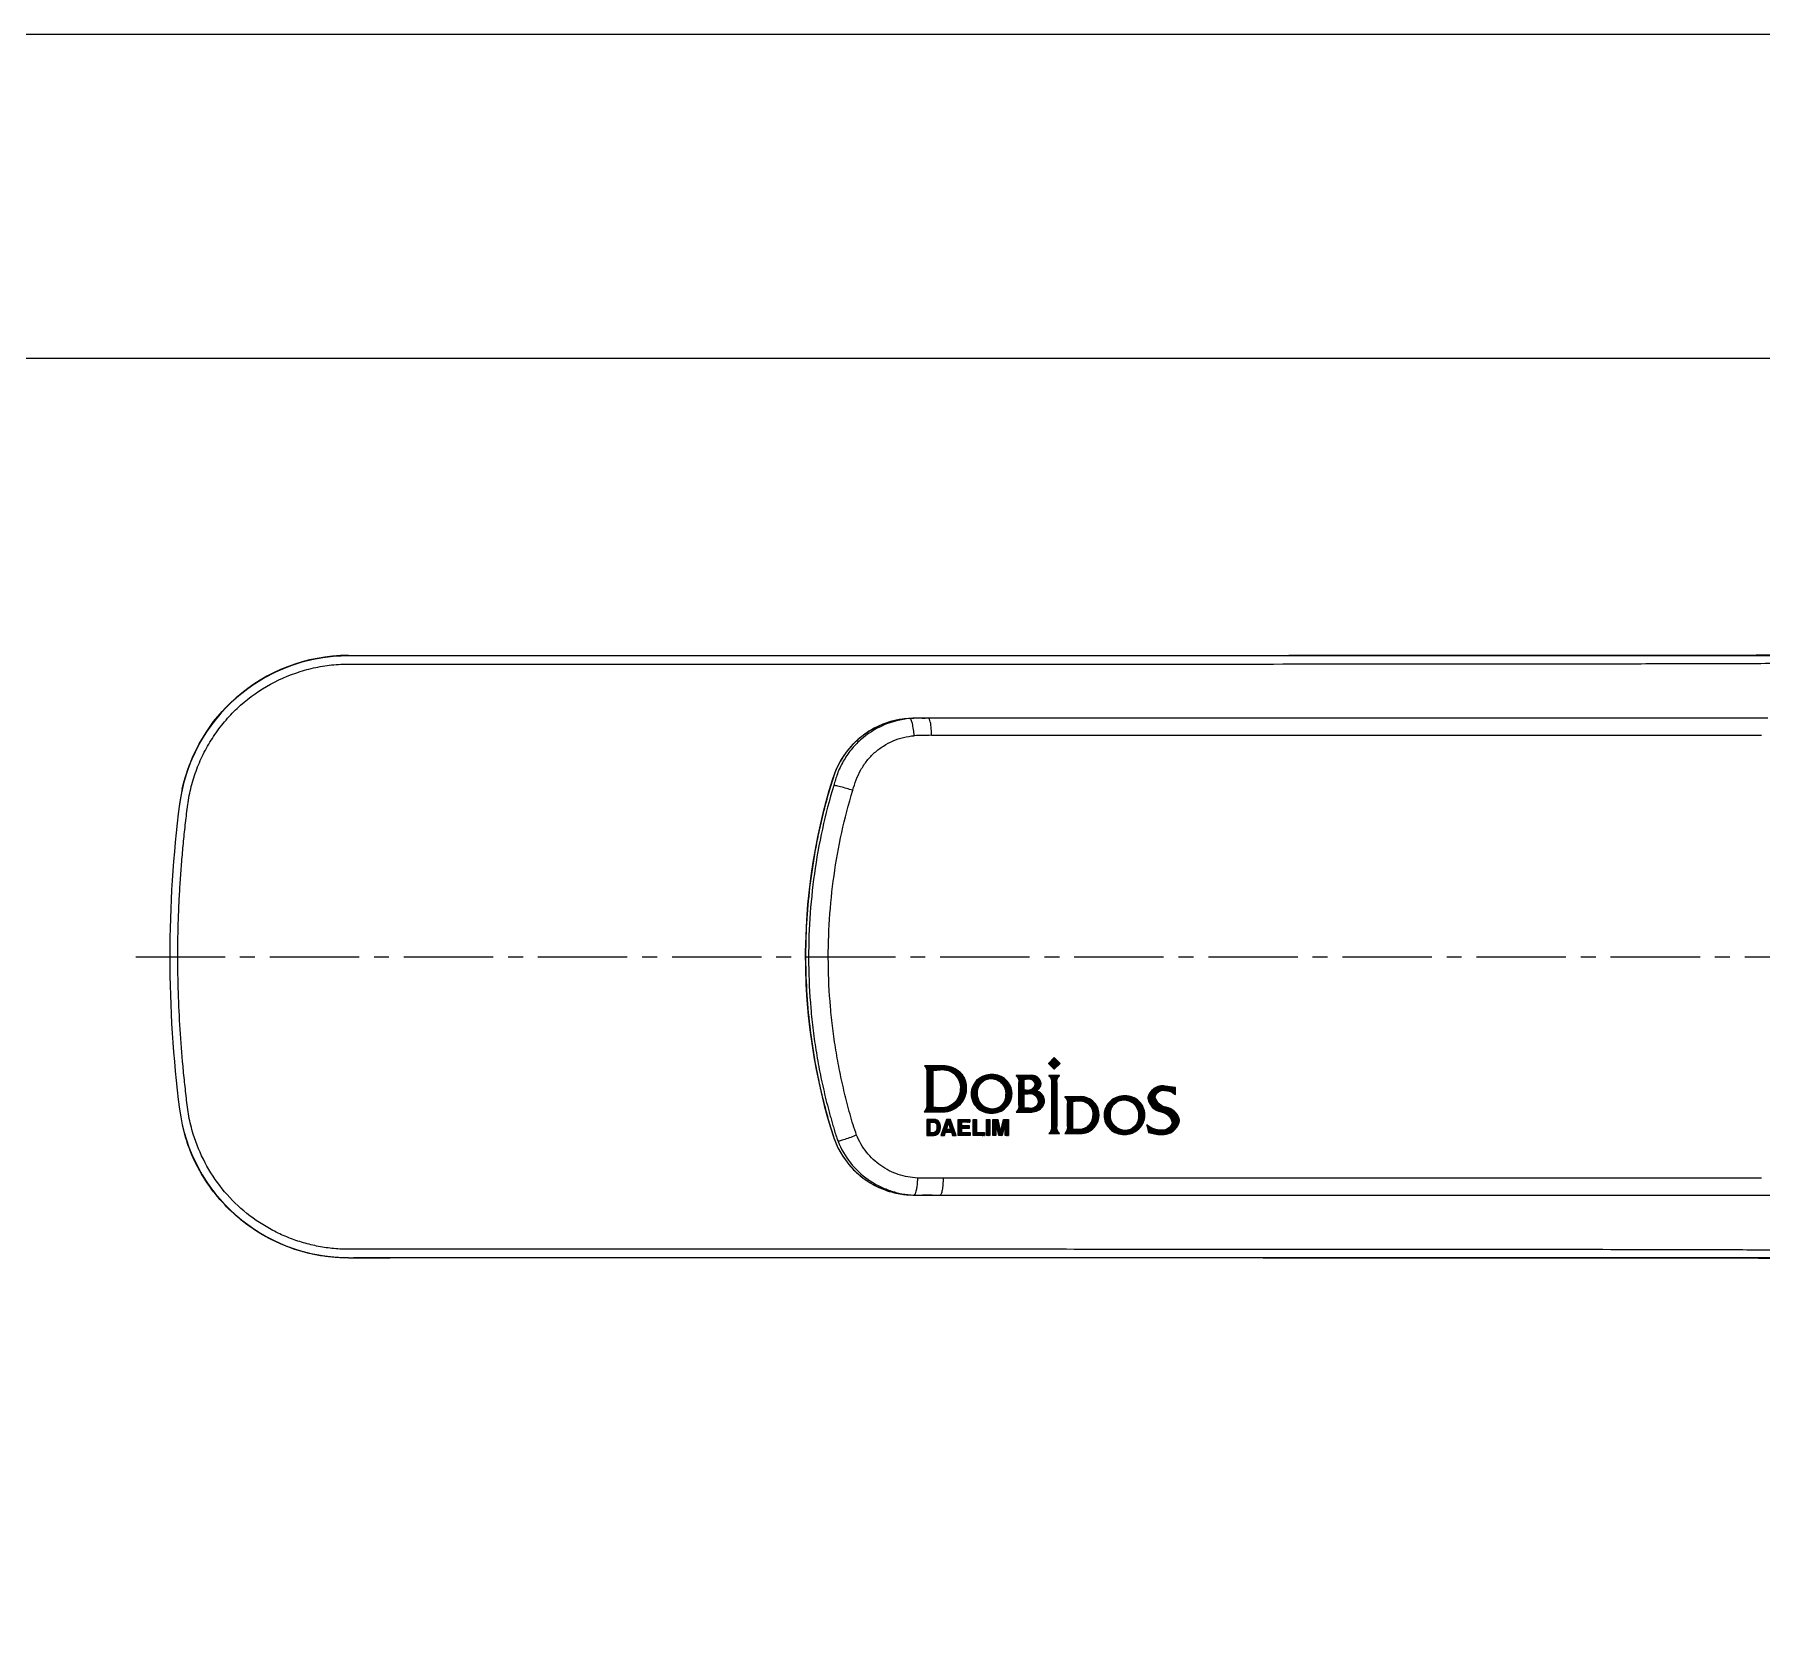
# Model space of a CAD drawing. Extents: x -13865 to -13271, y -11108 to -10688.
# Drawn here: x -13613.9 to -13512.5, y -10782.1 to -10688 of the extents above; entities that cross this region are included whole.
import ezdxf

# ---------------------------------------------------------------- set-up
doc = ezdxf.new("R2010")
doc.units = 0
doc.header["$LTSCALE"] = 7
doc.linetypes.add('CENTER2', pattern=[1.125, 0.75, -0.125, 0.125, -0.125])
doc.layers.get('0').update_dxf_attribs({"color": 2, "linetype": 'CONTINUOUS'})
for name, color, linetype in [('D', 2, 'CONTINUOUS'), ('FL0712_R4_DXF_CONTINUOUS_LINE', 7, 'CONTINUOUS'), ('LAYER_1', 160, 'CONTINUOUS'), ('PRT0014_DXF_CONTINUOUS_LINE', 7, 'CONTINUOUS'), ('TXT', 4, 'CONTINUOUS'), ('기본값', 7, 'CONTINUOUS')]:
    doc.layers.add(name, color=color, linetype=linetype)
doc.layers.add('중심선', color=1, linetype='CENTER2', lineweight=9)
pattern_1 = [(225, (-12391.251225, -9637.328162), (0.00531108553, -0.00531108553), [])]

msp = doc.modelspace()

# ---------------------------------------------------------------- hatches: boundary and pattern name
at = {"layer": 'D'}
h = msp.add_hatch(dxfattribs=at)
h.set_pattern_fill('ANSI31', color=256, scale=0.060088, angle=540, style=0)
h.set_pattern_definition(pattern_1)
h.paths.add_polyline_path([(-13560.01604, -10748.64512), (-13560.05078, -10748.63345), (-13560.08614, -10748.62244), (-13560.12209, -10748.61212), (-13560.15863, -10748.60247), (-13560.19577, -10748.59351), (-13560.23349, -10748.58524), (-13560.27179, -10748.57767), (-13560.31066, -10748.57079), (-13560.3501, -10748.56462), (-13560.39011, -10748.55916), (-13560.43067, -10748.55441), (-13560.47179, -10748.55039), (-13560.51345, -10748.54708), (-13560.55565, -10748.5445), (-13560.5984, -10748.54265), (-13560.68547, -10748.54116), (-13561.63597, -10748.54116, -0.236351066), (-13561.50165, -10748.95504), (-13561.50237, -10749.0283), (-13561.50301, -10749.0911), (-13561.50301, -10750.66747), (-13561.50252, -10750.73909), (-13561.50206, -10750.80527, -0.243655521), (-13561.65994, -10751.24658), (-13560.7064, -10751.24658, 0.43964193), (-13559.1615, -10749.86879), (-13559.16193, -10749.83063), (-13559.16321, -10749.79293), (-13559.16533, -10749.75569), (-13559.16829, -10749.71892), (-13559.17209, -10749.68263), (-13559.17671, -10749.64681), (-13559.18216, -10749.61148), (-13559.18843, -10749.57663), (-13559.19551, -10749.54227), (-13559.2034, -10749.5084), (-13559.2121, -10749.47504), (-13559.22159, -10749.44218), (-13559.23187, -10749.40983), (-13559.24295, -10749.37799), (-13559.2548, -10749.34667), (-13559.26743, -10749.31587), (-13559.28084, -10749.2856), (-13559.29501, -10749.25586), (-13559.30994, -10749.22666), (-13559.32563, -10749.198), (-13559.34207, -10749.16988), (-13559.35925, -10749.14232), (-13559.37718, -10749.1153), (-13559.39584, -10749.08885), (-13559.41523, -10749.06296), (-13559.43535, -10749.03764), (-13559.45619, -10749.01289), (-13559.47774, -10748.98872), (-13559.5, -10748.96513), (-13559.52296, -10748.94212), (-13559.54662, -10748.91971), (-13559.57098, -10748.89789), (-13559.59603, -10748.87667), (-13559.62176, -10748.85605), (-13559.64816, -10748.83605), (-13559.67524, -10748.81666), (-13559.70299, -10748.79788), (-13559.7314, -10748.77973), (-13559.76047, -10748.7622), (-13559.79019, -10748.74531), (-13559.82055, -10748.72905), (-13559.85156, -10748.71344), (-13559.8832, -10748.69847), (-13559.91548, -10748.68415), (-13559.94838, -10748.67048), (-13559.9819, -10748.65747)])
h.paths.add_polyline_path([(-13560.7169, -10748.77867, -0.483453357), (-13559.53343, -10749.91939, -0.445777574), (-13560.79125, -10751.00909), (-13561.11543, -10750.97897), (-13561.13465, -10750.97508), (-13561.13465, -10748.83021), (-13561.11603, -10748.82598)], flags=16)
h.paths.add_polyline_path([(-13557.67076, -10749.05872, 0.421392186), (-13558.89892, -10750.18544, 0.424464785), (-13557.70342, -10751.32198, 0.419676399), (-13556.498, -10750.16904, 0.420230276)])
h.paths.add_polyline_path([(-13557.69348, -10749.29449, -0.422983415), (-13556.87143, -10750.23461, -0.443437946), (-13557.68704, -10751.08617, -0.412578519), (-13558.52559, -10750.15598, -0.443880162)], flags=16)
h.paths.add_polyline_path([(-13554.79346, -10749.5893, 0.448312682), (-13555.47809, -10749.11441), (-13556.25431, -10749.11441), (-13556.25431, -10749.12419, -0.29521394), (-13556.11016, -10749.57291), (-13556.11016, -10750.8078, -0.289976597), (-13556.25431, -10751.25979), (-13556.25431, -10751.26961), (-13555.71388, -10751.26961, 0.113926813), (-13554.98017, -10751.16805, 0.285243547), (-13554.58715, -10750.59486, 0.373227885), (-13555.12099, -10750.01511, 0.323791047)])
h.paths.add_polyline_path([(-13555.77614, -10749.34041), (-13555.55662, -10749.31739, -0.453803539), (-13555.1505, -10749.64167, -0.413867547), (-13555.66795, -10749.98232), (-13555.77614, -10749.98232)], flags=16)
h.paths.add_polyline_path([(-13555.77614, -10750.19852), (-13555.54686, -10750.18544, -0.446220881), (-13554.95064, -10750.62434, -0.476995034), (-13555.49105, -10751.03371), (-13555.77614, -10751.00748)], flags=16)
h.paths.add_polyline_path([(-13553.85136, -10749.57621, -0.288199937), (-13553.70726, -10749.12419), (-13553.70726, -10749.11441), (-13554.27551, -10749.11441), (-13554.27551, -10749.17717, -0.248323585), (-13554.18546, -10749.57621), (-13554.18546, -10752.06143, -0.245344112), (-13554.27551, -10752.45684), (-13554.27551, -10752.52), (-13553.70726, -10752.52), (-13553.70726, -10752.51019, -0.290314591), (-13553.85136, -10752.06143)])
h.paths.add_polyline_path([(-13553.67377, -10748.40631), (-13554.01846, -10748.06164), (-13554.27551, -10748.31863), (-13554.27551, -10748.49377), (-13554.01846, -10748.75086)])
h.paths.add_polyline_path([(-13554.27551, -10748.31863), (-13554.36308, -10748.40619), (-13554.27551, -10748.49377)])
h.paths.add_polyline_path([(-13554.27551, -10749.11441), (-13554.32956, -10749.11441), (-13554.32956, -10749.12419, -0.043350067), (-13554.27551, -10749.17717)])
h.paths.add_polyline_path([(-13552.59889, -10750.36647), (-13553.40134, -10750.36647), (-13553.40134, -10750.37628, -0.310287091), (-13553.2573, -10750.81518), (-13553.2573, -10752.05008, -0.280542275), (-13553.40134, -10752.51188), (-13553.40134, -10752.52164), (-13552.61528, -10752.52164, 0.442759957), (-13551.38699, -10751.42441, 0.459325068)])
h.paths.add_polyline_path([(-13552.6285, -10750.60229, -0.485809689), (-13551.76043, -10751.4637, -0.453578419), (-13552.68403, -10752.28574), (-13552.92315, -10752.26295), (-13552.92315, -10750.63827)], flags=16)
h.paths.add_polyline_path([(-13549.86579, -10750.31081, 0.421405125), (-13551.09408, -10751.43755, 0.424441279), (-13549.89863, -10752.57402, 0.419715787), (-13548.69313, -10751.42115, 0.420245362)])
h.paths.add_polyline_path([(-13549.88879, -10750.54661, -0.423025914), (-13549.06657, -10751.48672, -0.443471173), (-13549.88224, -10752.33825, -0.41259122), (-13550.72065, -10751.40801, -0.443865127)], flags=16)
h.paths.add_polyline_path([(-13546.90228, -10749.82734), (-13547.49967, -10749.74128, 0.42075008), (-13548.52352, -10750.44325, 0.317457491), (-13547.73711, -10751.25557, -0.298737554), (-13547.08516, -10751.86495, -0.384409901), (-13547.70867, -10752.3255, -0.16199891), (-13548.58315, -10752.01789), (-13548.48157, -10752.45546, 0.08677806), (-13547.75467, -10752.5754, 0.406659346), (-13546.65978, -10751.73535, 0.296430894), (-13547.44476, -10750.97726, -0.278799962), (-13548.09814, -10750.39728, -0.426892729), (-13547.53323, -10749.99116, -0.173483058), (-13546.90228, -10750.2224)])
h = msp.add_hatch(dxfattribs=at)
h.set_pattern_fill('ANSI31', color=256, scale=0.060088, angle=540, style=0)
h.set_pattern_definition(pattern_1)
h.paths.add_polyline_path([(-13560.73667, -10752.36502), (-13560.71138, -10752.25867), (-13560.70289, -10752.13949), (-13560.70491, -10752.08919), (-13560.71088, -10752.03713), (-13560.72085, -10751.98337), (-13560.73629, -10751.93003), (-13560.75875, -10751.87921), (-13560.7881, -10751.83091), (-13560.83329, -10751.77896), (-13560.88681, -10751.73897), (-13560.94861, -10751.71097), (-13560.99102, -10751.7004), (-13561.03973, -10751.6936), (-13561.09495, -10751.69069), (-13561.5015, -10751.69069), (-13561.5015, -10752.63467), (-13561.09495, -10752.63467), (-13560.96475, -10752.61506), (-13560.85918, -10752.55629), (-13560.7785, -10752.45851)])
h.paths.add_polyline_path([(-13561.31047, -10751.85306), (-13561.12831, -10751.85306), (-13561.04804, -10751.86164), (-13560.98784, -10751.88741), (-13560.94776, -10751.9304), (-13560.92284, -10751.9895), (-13560.90772, -10752.06367), (-13560.90265, -10752.15269), (-13560.90597, -10752.21963), (-13560.91598, -10752.28005), (-13560.9327, -10752.33402), (-13560.979, -10752.41078), (-13561.04421, -10752.45699), (-13561.12831, -10752.47244), (-13561.31047, -10752.47244)], flags=16)
h.paths.add_polyline_path([(-13560.1167, -10751.69069), (-13560.34044, -10751.69069), (-13560.6768, -10752.63467), (-13560.47035, -10752.63467), (-13560.40608, -10752.4398), (-13560.06036, -10752.4398), (-13559.99813, -10752.63467), (-13559.78418, -10752.63467)])
h.paths.add_polyline_path([(-13560.35311, -10752.27786), (-13560.2307, -10751.90658), (-13560.11221, -10752.27786)], flags=16)
h.paths.add_polyline_path([(-13559.01887, -10752.05759), (-13559.46432, -10752.05759), (-13559.46432, -10751.85804), (-13558.97801, -10751.85804), (-13558.97801, -10751.69069), (-13559.65692, -10751.69069), (-13559.65692, -10752.63467), (-13558.95366, -10752.63467), (-13558.95366, -10752.4656), (-13559.46432, -10752.4656), (-13559.46432, -10752.21953), (-13559.01887, -10752.21953)])
h.paths.add_polyline_path([(-13558.59137, -10751.69069), (-13558.78751, -10751.69069), (-13558.78751, -10752.63467), (-13558.12193, -10752.63467), (-13558.12193, -10752.4656), (-13558.59137, -10752.4656)])
h.paths.add_polyline_path([(-13557.80789, -10751.69069), (-13558.00428, -10751.69069), (-13558.00428, -10752.63467), (-13557.80789, -10752.63467)])
h.paths.add_polyline_path([(-13557.44219, -10751.97543), (-13557.44224, -10751.94968), (-13557.44238, -10751.91912), (-13557.44296, -10751.88849), (-13557.44318, -10751.86296), (-13557.44322, -10751.84262), (-13557.26536, -10752.63467), (-13557.0739, -10752.63467), (-13556.89427, -10751.84262), (-13556.89436, -10751.86296), (-13556.8947, -10751.88849), (-13556.89535, -10751.91912), (-13556.89543, -10751.94968), (-13556.89556, -10751.97543), (-13556.89566, -10751.99639), (-13556.89566, -10752.63467), (-13556.71319, -10752.63467), (-13556.71319, -10751.69069), (-13556.99609, -10751.69069), (-13557.1671, -10752.43296), (-13557.33846, -10751.69069), (-13557.62477, -10751.69069), (-13557.62477, -10752.63467), (-13557.44219, -10752.63467)])
h = msp.add_hatch(dxfattribs=at)
h.set_pattern_fill('ANSI31', color=256, scale=0.057227, angle=540, style=0)
h.set_pattern_definition([(225, (-12506.290811, -9644.745733), (0.005058176696, -0.005058176696), [])])
h.paths.add_polyline_path([(-13554.27551, -10752.45684, -0.043413743), (-13554.32956, -10752.51019), (-13554.32956, -10752.52), (-13554.27551, -10752.52)])

# ---------------------------------------------------------------- linework, layer by layer
at = {"linetype": 'Continuous'}
msp.add_lwpolyline([(-13864.92701, -11107.98563), (-13270.92701, -11107.98563), (-13270.92701, -10687.98563), (-13864.92701, -10687.98563)], close=True, dxfattribs=at)
at = {"layer": 'FL0712_R4_DXF_CONTINUOUS_LINE', "color": 7, "linetype": 'Continuous'}
for p, q in [((-13596.3621, -10724.48443), (-13595.43556, -10724.4453)), ((-13595.47101, -10724.4488), (-13595.47341, -10724.46743)), ((-13595.4722, -10724.4464), (-13595.45169, -10724.44617)), ((-13595.43556, -10724.4453), (-13591.56963, -10724.44458)), ((-13591.56963, -10724.44458), (-13540.24893, -10724.43982)), ((-13540.24893, -10724.43982), (-13525.2087, -10724.43133)), ((-13525.2087, -10724.43133), (-13512.80101, -10724.41847)), ((-13512.80101, -10724.41847), (-13509.71931, -10724.40762)), ((-13595.47327, -10759.80742), (-13595.47114, -10759.82389)), ((-13583.61825, -10759.82967), (-13595.03799, -10759.83104)), ((-13541.73992, -10759.83438), (-13583.61825, -10759.82967)), ((-13526.74453, -10759.84221), (-13541.73992, -10759.83438)), ((-13512.64652, -10759.85646), (-13526.74453, -10759.84221)), ((-13509.65105, -10759.86714), (-13512.64652, -10759.85646))]:
    msp.add_line(p, q, dxfattribs=at)
for points in [[(-13605.23016, -10732.30464), (-13605.13764, -10731.88097), (-13604.89285, -10731.0934), (-13604.5914, -10730.34476), (-13604.23773, -10729.63504), (-13603.83506, -10728.96512), (-13603.38579, -10728.33453), (-13602.89212, -10727.74356), (-13602.35406, -10727.19171), (-13601.77106, -10726.67997), (-13601.14141, -10726.20918), (-13600.46259, -10725.78092), (-13599.7346, -10725.40014), (-13598.95493, -10725.07198), (-13598.1293, -10724.80503), (-13597.26266, -10724.60616), (-13596.3621, -10724.48443)], [(-13604.77244, -10753.502), (-13605.04214, -10752.7311), (-13605.20046, -10752.11563)], [(-13595.03799, -10759.83104), (-13595.97272, -10759.81561), (-13596.88571, -10759.72968), (-13597.76798, -10759.56211), (-13598.61211, -10759.32294), (-13599.41224, -10759.01956), (-13600.16202, -10758.66011), (-13600.86253, -10758.25059), (-13601.51254, -10757.79736), (-13602.11514, -10757.30252), (-13602.67195, -10756.76735), (-13603.18406, -10756.19297), (-13603.65212, -10755.57905), (-13604.0744, -10754.92608), (-13604.44873, -10754.23356), (-13604.77244, -10753.502)]]:
    msp.add_lwpolyline(points, dxfattribs=at)
for centre, radius, start, end in [((-13595.47237, -10734.46592), 9.99855, 90.0059337, 172.6588012), ((-13595.47, -10734.44723), 9.9985, 90.0057877, 172.640773), ((-13535.96619, -10742.13686), 70, 172.6550939, 187.3460125), ((-13595.47221, -10749.80892), 9.99856, 187.3426286, 269.9939475), ((-13595.12923, -10729.18367), 30.64662, 269.3590434, 269.9171228)]:
    msp.add_arc(centre, radius, start, end, dxfattribs=at)
for points, knots in [([(-13604.58421, -10752.55255), (-13604.6899, -10752.2088), (-13604.86197, -10751.50776), (-13604.98831, -10750.43496), (-13605.10907, -10749.36245), (-13605.24927, -10747.92981), (-13605.38292, -10746.13537), (-13605.47658, -10743.97804), (-13605.50136, -10741.81879), (-13605.46322, -10740.01966), (-13605.39861, -10738.5817), (-13605.33331, -10737.50409), (-13605.25141, -10736.42767), (-13605.16912, -10735.53185), (-13605.09551, -10734.81597), (-13605.03691, -10734.27932), (-13604.97533, -10733.74296), (-13604.91102, -10733.20701), (-13604.82711, -10732.67363), (-13604.70858, -10732.14677), (-13604.55906, -10731.62784), (-13604.32146, -10730.94837), (-13603.95402, -10730.12541), (-13603.40655, -10729.19315), (-13602.75837, -10728.32751), (-13601.76985, -10727.28044), (-13600.31812, -10726.19502), (-13598.66014, -10725.46468), (-13597.43906, -10725.15304), (-13596.72899, -10725.03382), (-13596.19208, -10724.97551), (-13595.65254, -10724.95362), (-13595.11275, -10724.95493), (-13594.57287, -10724.95726), (-13593.85311, -10724.95794), (-13592.95355, -10724.95712), (-13591.8741, -10724.95636), (-13590.79462, -10724.95604), (-13589.35522, -10724.95601), (-13587.55591, -10724.95658), (-13584.67695, -10724.95807), (-13581.07827, -10724.95928), (-13576.75993, -10724.95939), (-13572.44166, -10724.95871), (-13568.12343, -10724.95759), (-13563.80519, -10724.95645), (-13558.0475, -10724.95492), (-13550.85036, -10724.95284), (-13542.21377, -10724.94986), (-13533.57718, -10724.94516), (-13526.38002, -10724.93927), (-13520.62231, -10724.93108), (-13516.30419, -10724.92525), (-13512.70645, -10724.91197), (-13509.82992, -10724.89767), (-13507.6758, -10724.88606), (-13505.52579, -10724.87196), (-13503.3813, -10724.85248), (-13501.59827, -10724.82957), (-13500.17544, -10724.80582), (-13499.11121, -10724.78522), (-13498.04913, -10724.76903), (-13496.99133, -10724.74677), (-13495.95189, -10724.68381), (-13494.94887, -10724.65352), (-13494.14887, -10724.63865), (-13493.5472, -10724.62993), (-13493.131, -10724.62562), (-13492.74195, -10724.6237), (-13492.3825, -10724.6235), (-13492.05583, -10724.60546), (-13491.849, -10724.59681), (-13491.75134, -10724.59339)], [0, 0, 0, 0, 0.007885579, 0.015774762, 0.023666311, 0.031555825, 0.047335597, 0.063116073, 0.078896231, 0.094676453, 0.102566913, 0.110457316, 0.118347411, 0.126236911, 0.130181814, 0.134127311, 0.138073743, 0.142020051, 0.145963067, 0.149907087, 0.153852852, 0.157798006, 0.165683882, 0.173570323, 0.181456896, 0.189343378, 0.205086654, 0.220833467, 0.228722611, 0.232669082, 0.236613607, 0.240556216, 0.244502182, 0.248448907, 0.252394554, 0.26028417, 0.268173681, 0.276063628, 0.283953937, 0.299735345, 0.315517301, 0.347080873, 0.378643515, 0.410205594, 0.441767484, 0.473329505, 0.5048917, 0.568016394, 0.631141214, 0.694266115, 0.757391026, 0.788953359, 0.820515537, 0.852074508, 0.867841628, 0.883589841, 0.899308644, 0.914985865, 0.930613956, 0.938408357, 0.94618864, 0.953953257, 0.961700246, 0.969384746, 0.976783321, 0.983701707, 0.986929358, 0.989977611, 0.99282789, 0.995460772, 0.997857203, 1, 1, 1, 1]), ([(-13491.80693, -10724.54398), (-13491.85285, -10724.54421), (-13491.94599, -10724.54102), (-13492.13741, -10724.53551), (-13492.38616, -10724.5327), (-13492.69525, -10724.52787), (-13493.13333, -10724.52105), (-13493.70952, -10724.51346), (-13494.69235, -10724.50415), (-13495.98261, -10724.49635), (-13497.56856, -10724.4915), (-13499.17874, -10724.48624), (-13501.33492, -10724.48029), (-13504.03878, -10724.47408), (-13507.29133, -10724.46879), (-13511.64038, -10724.46433), (-13517.08229, -10724.46473), (-13523.61453, -10724.46452), (-13530.14703, -10724.46459), (-13536.67954, -10724.46461), (-13545.38956, -10724.46466), (-13554.09958, -10724.46454), (-13562.8096, -10724.4643), (-13569.34212, -10724.46416), (-13575.87464, -10724.46415), (-13581.3184, -10724.4644), (-13585.67342, -10724.46472), (-13588.39531, -10724.46524), (-13590.57283, -10724.46639), (-13592.20595, -10724.46624), (-13593.83907, -10724.46249), (-13594.92784, -10724.45952), (-13595.47222, -10724.4625)], [0, 0, 0, 0, 0.001328781, 0.002696098, 0.005542018, 0.008527429, 0.01164225, 0.018221022, 0.02520352, 0.040085692, 0.055560748, 0.071099681, 0.086683361, 0.117959184, 0.149347431, 0.180809636, 0.243817015, 0.306832004, 0.369847258, 0.432862443, 0.49587766, 0.621908135, 0.684923377, 0.74793863, 0.810953895, 0.873969174, 0.90547682, 0.936984569, 0.952738515, 0.968492301, 0.984245737, 1, 1, 1, 1]), ([(-13595.45169, -10724.44617), (-13595.22291, -10724.44377), (-13594.76531, -10724.44529), (-13593.85015, -10724.44743), (-13592.70619, -10724.44542), (-13591.33343, -10724.44531), (-13589.5031, -10724.44548), (-13587.21518, -10724.44595), (-13583.55451, -10724.44615), (-13578.97867, -10724.44587), (-13573.48767, -10724.44587), (-13567.99666, -10724.44595), (-13560.67532, -10724.44602), (-13551.52365, -10724.44604), (-13540.54164, -10724.44591), (-13529.55975, -10724.44641), (-13518.59924, -10724.44489), (-13511.29934, -10724.44834), (-13507.66008, -10724.43167)], [0, 0, 0, 0, 0.00781834, 0.01563644, 0.031273, 0.046909522, 0.062545982, 0.093818887, 0.125091817, 0.187637719, 0.25018361, 0.312729486, 0.375275358, 0.500367103, 0.625458865, 0.75055063, 0.875638257, 1, 1, 1, 1]), ([(-13491.9422, -10759.67487), (-13491.98532, -10759.67283), (-13492.07342, -10759.6677), (-13492.25697, -10759.64872), (-13492.50228, -10759.65488), (-13492.81265, -10759.65198), (-13493.14425, -10759.65046), (-13493.49527, -10759.6473), (-13493.99782, -10759.64156), (-13494.66274, -10759.63103), (-13495.34915, -10759.6132), (-13495.92023, -10759.58873), (-13496.36035, -10759.56528), (-13496.80473, -10759.53811), (-13497.25197, -10759.52493), (-13497.70004, -10759.51582), (-13498.29838, -10759.50307), (-13499.04731, -10759.48846), (-13500.24804, -10759.46683), (-13501.75246, -10759.44345), (-13503.56169, -10759.42086), (-13505.98279, -10759.39805), (-13509.01706, -10759.38109), (-13512.05524, -10759.36838), (-13514.48889, -10759.35565), (-13516.92373, -10759.34791), (-13521.18485, -10759.34153), (-13527.27217, -10759.33367), (-13534.57698, -10759.32903), (-13541.88179, -10759.32531), (-13549.18659, -10759.3226), (-13556.49139, -10759.32035), (-13563.79615, -10759.31844), (-13569.88344, -10759.3169), (-13574.75326, -10759.31603), (-13578.40567, -10759.31585), (-13581.44938, -10759.31625), (-13583.8844, -10759.317), (-13585.71069, -10759.31784), (-13587.53696, -10759.31875), (-13589.36319, -10759.31934), (-13591.18931, -10759.31939), (-13592.71101, -10759.31845), (-13593.92841, -10759.3175), (-13594.6894, -10759.31781), (-13595.29822, -10759.32099), (-13595.75476, -10759.31762), (-13596.21084, -10759.29508), (-13596.8163, -10759.2307), (-13597.56615, -10759.09435), (-13598.44659, -10758.84793), (-13599.3001, -10758.52036), (-13600.39105, -10757.97988), (-13601.65078, -10757.11179), (-13602.93131, -10755.79799), (-13603.93713, -10754.26446), (-13604.40559, -10753.13354), (-13604.58421, -10752.55255)], [0, 0, 0, 0, 0.001119661, 0.002288473, 0.004781908, 0.00747095, 0.010341628, 0.013380922, 0.016575375, 0.023375877, 0.03062765, 0.034382443, 0.038200087, 0.042058244, 0.045928178, 0.049802824, 0.053681643, 0.061449507, 0.069229853, 0.084827469, 0.100471099, 0.116155654, 0.147621169, 0.179165593, 0.194951217, 0.210738555, 0.242313187, 0.305462864, 0.368612738, 0.431762558, 0.49491233, 0.558062079, 0.621211602, 0.684360624, 0.715935143, 0.747510003, 0.779085474, 0.794873523, 0.810661804, 0.826450056, 0.84223785, 0.858024752, 0.873810335, 0.881703049, 0.889597854, 0.89354647, 0.897493078, 0.901437272, 0.905383432, 0.913277538, 0.921170932, 0.92906232, 0.936950958, 0.952708702, 0.968471914, 0.98423599, 1, 1, 1, 1]), ([(-13595.4709, -10759.8284), (-13595.72998, -10759.8254), (-13596.24835, -10759.8098), (-13597.0213, -10759.71904), (-13597.78457, -10759.56789), (-13598.78325, -10759.28894), (-13599.98663, -10758.79602), (-13601.32069, -10757.98843), (-13602.51417, -10756.9843), (-13603.53706, -10755.80682), (-13604.36605, -10754.48591), (-13604.77585, -10753.52941), (-13604.94281, -10753.03916)], [0, 0, 0, 0, 0.062533136, 0.12505716, 0.18760069, 0.250142677, 0.3751121, 0.500085933, 0.625050383, 0.750028576, 0.875003286, 1, 1, 1, 1]), ([(-13595.47208, -10759.81242), (-13594.92772, -10759.81551), (-13593.83901, -10759.81236), (-13592.20596, -10759.80922), (-13590.57291, -10759.80914), (-13588.3955, -10759.80972), (-13585.67373, -10759.81012), (-13581.31891, -10759.81043), (-13575.87539, -10759.81064), (-13569.34316, -10759.81062), (-13562.81093, -10759.81049), (-13554.10128, -10759.81026), (-13543.21421, -10759.81013), (-13532.32714, -10759.81016), (-13523.61749, -10759.81023), (-13517.0855, -10759.81003), (-13511.6438, -10759.81044), (-13507.29494, -10759.80599), (-13504.04255, -10759.80069), (-13501.33884, -10759.79446), (-13499.18274, -10759.7885), (-13497.57246, -10759.78323), (-13495.98628, -10759.77842), (-13494.69578, -10759.77068), (-13493.71284, -10759.76141), (-13493.13666, -10759.75383), (-13492.69861, -10759.74698), (-13492.38951, -10759.74213), (-13492.14073, -10759.73937), (-13491.94927, -10759.73389), (-13491.85611, -10759.73051), (-13491.81018, -10759.73061)], [0, 0, 0, 0, 0.015753998, 0.031507285, 0.047260883, 0.063014578, 0.094521875, 0.126029116, 0.18904362, 0.252058156, 0.315072722, 0.378087317, 0.504116581, 0.630145904, 0.693160668, 0.756175202, 0.81918231, 0.850644404, 0.882031899, 0.913306925, 0.928890434, 0.944429974, 0.959908793, 0.974794972, 0.981777773, 0.988356337, 0.991471084, 0.994456601, 0.997302979, 0.998670772, 1, 1, 1, 1]), ([(-13507.6508, -10759.84296), (-13511.2788, -10759.82675), (-13518.55624, -10759.82975), (-13529.48309, -10759.82841), (-13540.43142, -10759.82885), (-13551.37985, -10759.82875), (-13562.32828, -10759.82875), (-13571.45198, -10759.82889), (-13578.75093, -10759.82893), (-13584.22515, -10759.82851), (-13588.3308, -10759.82906), (-13591.06791, -10759.82951), (-13592.43647, -10759.82937), (-13593.57693, -10759.82809), (-13594.4893, -10759.82808), (-13594.94547, -10759.83069), (-13595.17356, -10759.83025)], [0, 0, 0, 0, 0.124357455, 0.249445737, 0.374538212, 0.499630647, 0.624723046, 0.749815412, 0.812361595, 0.874907782, 0.937453901, 0.953090426, 0.968726995, 0.984363627, 0.992181847, 1, 1, 1, 1])]:
    msp.add_open_spline(points, degree=3, knots=knots, dxfattribs=at)
at = {"layer": 'LAYER_1', "color": 0, "linetype": 'Continuous'}
for points in [[(-13561.09495, -10751.69069), (-13561.5015, -10751.69069), (-13561.5015, -10752.63467), (-13561.09495, -10752.63467), (-13560.96475, -10752.61506), (-13560.85918, -10752.55629), (-13560.7785, -10752.45851), (-13560.73667, -10752.36502), (-13560.71138, -10752.25867), (-13560.70289, -10752.13949), (-13560.70491, -10752.08919), (-13560.71088, -10752.03713), (-13560.72085, -10751.98337), (-13560.73629, -10751.93003), (-13560.75875, -10751.87921), (-13560.7881, -10751.83091), (-13560.83329, -10751.77896), (-13560.88681, -10751.73897), (-13560.94861, -10751.71097), (-13560.99102, -10751.7004), (-13561.03973, -10751.6936), (-13561.09495, -10751.69069)], [(-13561.12831, -10751.85306), (-13561.04804, -10751.86164), (-13560.98784, -10751.88741), (-13560.94776, -10751.9304), (-13560.92284, -10751.9895), (-13560.90772, -10752.06367), (-13560.90265, -10752.15269), (-13560.90597, -10752.21963), (-13560.91598, -10752.28005), (-13560.9327, -10752.33402), (-13560.979, -10752.41078), (-13561.04421, -10752.45699), (-13561.12831, -10752.47244), (-13561.31047, -10752.47244), (-13561.31047, -10751.85306), (-13561.12831, -10751.85306)], [(-13560.6768, -10752.63467), (-13560.47035, -10752.63467), (-13560.40608, -10752.4398), (-13560.06036, -10752.4398), (-13559.99813, -10752.63467), (-13559.78418, -10752.63467), (-13560.1167, -10751.69069), (-13560.34044, -10751.69069), (-13560.6768, -10752.63467)], [(-13560.2307, -10751.90658), (-13560.11221, -10752.27786), (-13560.35311, -10752.27786), (-13560.2307, -10751.90658)], [(-13558.97801, -10751.85804), (-13559.46432, -10751.85804), (-13559.46432, -10752.05759), (-13559.01887, -10752.05759), (-13559.01887, -10752.21953), (-13559.46432, -10752.21953), (-13559.46432, -10752.4656), (-13558.95366, -10752.4656), (-13558.95366, -10752.63467), (-13559.65692, -10752.63467), (-13559.65692, -10751.69069), (-13558.97801, -10751.69069), (-13558.97801, -10751.85804)], [(-13558.78751, -10751.69069), (-13558.59137, -10751.69069), (-13558.59137, -10752.4656), (-13558.12193, -10752.4656), (-13558.12193, -10752.63467), (-13558.78751, -10752.63467), (-13558.78751, -10751.69069)], [(-13557.80789, -10752.63467), (-13558.00428, -10752.63467), (-13558.00428, -10751.69069), (-13557.80789, -10751.69069), (-13557.80789, -10752.63467)], [(-13556.99609, -10751.69069), (-13556.71319, -10751.69069), (-13556.71319, -10752.63467), (-13556.89566, -10752.63467), (-13556.89566, -10751.99639), (-13556.89556, -10751.97543), (-13556.89543, -10751.94968), (-13556.89535, -10751.91912), (-13556.8947, -10751.88849), (-13556.89436, -10751.86296), (-13556.89427, -10751.84262), (-13557.0739, -10752.63467), (-13557.26536, -10752.63467), (-13557.44322, -10751.84262), (-13557.44318, -10751.86296), (-13557.44296, -10751.88849), (-13557.44238, -10751.91912), (-13557.44224, -10751.94968), (-13557.44219, -10751.97543), (-13557.44219, -10752.63467), (-13557.62477, -10752.63467), (-13557.62477, -10751.69069), (-13557.33846, -10751.69069), (-13557.1671, -10752.43296), (-13556.99609, -10751.69069)]]:
    msp.add_lwpolyline(points, dxfattribs=at)
at = {"layer": 'PRT0014_DXF_CONTINUOUS_LINE', "color": 7, "linetype": 'Continuous'}
for p, q in [((-13562.31637, -10728.14383), (-13562.50061, -10728.15601)), ((-13512.11163, -10728.1368), (-13562.16875, -10728.1365)), ((-13562.01138, -10728.13623), (-13562.064, -10728.1375)), ((-13561.22705, -10729.13626), (-13512.48175, -10729.13681)), ((-13512.48175, -10755.1369), (-13560.54629, -10755.13723)), ((-13562.16712, -10756.13719), (-13562.15692, -10756.13717)), ((-13562.16708, -10756.13592), (-13562.15692, -10756.13617)), ((-13562.16707, -10756.13585), (-13562.15692, -10756.13617)), ((-13562.15692, -10756.13617), (-13561.98905, -10756.13831)), ((-13561.98905, -10756.13831), (-13561.75345, -10756.13691)), ((-13561.78251, -10756.13714), (-13561.75345, -10756.13731)), ((-13561.75345, -10756.13731), (-13560.74185, -10756.13718)), ((-13561.19182, -10756.13734), (-13561.09265, -10756.13732)), ((-13560.72031, -10756.13702), (-13510.76897, -10756.13682))]:
    msp.add_line(p, q, dxfattribs=at)
msp.add_lwpolyline([(-13562.31638, -10728.14358), (-13562.5778, -10728.14988), (-13563.11761, -10728.21429), (-13563.63305, -10728.33531), (-13564.12182, -10728.50476), (-13564.58798, -10728.72163), (-13565.03337, -10728.98796), (-13565.4577, -10729.3071), (-13565.86125, -10729.68513), (-13566.23382, -10730.1217), (-13566.56641, -10730.61875), (-13566.8446, -10731.17122), (-13567.06047, -10731.77055), (-13567.24751, -10732.39823), (-13567.42921, -10733.04234), (-13567.6025, -10733.70691), (-13567.76621, -10734.39311), (-13567.9195, -10735.10232), (-13568.06147, -10735.83479), (-13568.19196, -10736.59493), (-13568.3098, -10737.38588), (-13568.41351, -10738.21182), (-13568.50142, -10739.08106), (-13568.56982, -10739.98399), (-13568.61625, -10740.91858), (-13568.6384, -10741.86873), (-13568.63161, -10742.82287), (-13568.59873, -10743.76872), (-13568.54224, -10744.6914), (-13568.4645, -10745.58392), (-13568.36941, -10746.43205), (-13568.25894, -10747.24383), (-13568.1352, -10748.02115), (-13567.99944, -10748.76878), (-13567.85207, -10749.49192), (-13567.6939, -10750.19106), (-13567.52552, -10750.86831), (-13567.34792, -10751.52437), (-13567.1632, -10752.16167), (-13566.96977, -10752.77885), (-13566.72639, -10753.35957), (-13566.4212, -10753.88849), (-13566.06815, -10754.35858), (-13565.67876, -10754.76938), (-13565.26565, -10755.11917), (-13564.83041, -10755.41445), (-13564.37512, -10755.65813), (-13563.89827, -10755.85357), (-13563.39695, -10756.00131), (-13562.87093, -10756.09701), (-13562.31685, -10756.13419), (-13562.15692, -10756.13508)], dxfattribs=at)
for centre, radius, start, end in [((-13562.06853, -10739.3258), 11.18919, 90.5131867, 91.2697253), ((-13561.98558, -10748.37196), 20.23573, 90.139896, 90.5186497), ((-13561.63987, -10650.9622), 77.17486, 269.9004291, 270.0327488), ((-13560.17137, -10795.02072), 65.89292, 90.9179831, 91.8003372), ((-13562.07147, -10744.60175), 11.53507, 268.8668931, 269.5249632), ((-13561.99231, -10749.26258), 6.87556, 267.774106, 268.5435173), ((-13562.01338, -10738.03133), 18.10574, 269.5457792, 269.757949), ((-13561.39316, -10800.97601), 44.84054, 89.7427245, 90.4603706), ((-13560.49725, -10590.27527), 165.86211, 269.7600679, 269.9229483)]:
    msp.add_arc(centre, radius, start, end, dxfattribs=at)
for points, knots in [([(-13562.57281, -10728.14961), (-13563.25911, -10728.19114), (-13564.2923, -10728.48698), (-13565.44827, -10729.25652), (-13566.06177, -10729.88324), (-13566.46695, -10730.45232), (-13566.72549, -10730.90989), (-13566.93225, -10731.39374), (-13567.08904, -10731.89586), (-13567.23774, -10732.40047), (-13567.43048, -10733.07517), (-13567.64955, -10733.92468), (-13567.88067, -10734.952), (-13568.08025, -10735.9862), (-13568.24919, -10737.02603), (-13568.43309, -10738.41856), (-13568.58502, -10740.16866), (-13568.6407, -10742.2758), (-13568.56815, -10744.38243), (-13568.40242, -10746.13127), (-13568.20756, -10747.5223), (-13568.03052, -10748.56075), (-13567.82271, -10749.59327), (-13567.62313, -10750.44781), (-13567.44721, -10751.12713), (-13567.3071, -10751.63434), (-13567.15852, -10752.13919), (-13567.01009, -10752.64373), (-13566.83094, -10753.13851), (-13566.59533, -10753.6087), (-13566.31213, -10754.05104), (-13565.87609, -10754.59624), (-13565.23045, -10755.1874), (-13564.47691, -10755.63034), (-13563.83146, -10755.88497), (-13563.33061, -10756.02544), (-13562.81816, -10756.11357), (-13562.47229, -10756.13107), (-13562.29958, -10756.13456)], [0, 0, 0, 0, 0.061453924, 0.092443574, 0.123553367, 0.139170791, 0.154799347, 0.170432516, 0.186101037, 0.201784182, 0.21745865, 0.248814261, 0.280182834, 0.311560652, 0.342942691, 0.374326917, 0.43709053, 0.499853055, 0.562615725, 0.62537921, 0.656763104, 0.688144589, 0.719520832, 0.750886381, 0.766564535, 0.78223916, 0.797916435, 0.813600812, 0.829245909, 0.844876795, 0.860501566, 0.876106362, 0.90717953, 0.938145388, 0.95362877, 0.96910402, 0.984559894, 1, 1, 1, 1]), ([(-13562.5006, -10728.15601), (-13563.02986, -10728.20245), (-13564.08343, -10728.46806), (-13565.22652, -10729.20124), (-13565.9696, -10729.98074), (-13566.35305, -10730.5417), (-13566.60316, -10731.02506), (-13566.79621, -10731.49553), (-13566.90154, -10731.85159), (-13566.96868, -10732.07639)], [0, 0, 0, 0, 0.251527928, 0.504319131, 0.631526724, 0.75956748, 0.82442619, 0.888927541, 1, 1, 1, 1]), ([(-13562.24148, -10729.16033), (-13562.2518, -10729.0371), (-13562.27922, -10728.79873), (-13562.33805, -10728.48638), (-13562.40113, -10728.27587), (-13562.45689, -10728.1779), (-13562.48817, -10728.15601), (-13562.5006, -10728.15601)], [0, 0, 0, 0, 0.350443893, 0.67856165, 0.902993396, 0.964757276, 1, 1, 1, 1]), ([(-13561.99392, -10728.13681), (-13562.01943, -10728.13688), (-13562.12694, -10728.13746), (-13562.23446, -10728.13999), (-13562.31637, -10728.14383)], [0, 0, 0, 0, 0.237289122, 1, 1, 1, 1]), ([(-13561.77399, -10728.13695), (-13561.79165, -10728.13692), (-13561.86496, -10728.13681), (-13561.93827, -10728.13665), (-13561.99392, -10728.13681)], [0, 0, 0, 0, 0.240902774, 1, 1, 1, 1]), ([(-13561.37291, -10728.15038), (-13561.37518, -10728.14822), (-13561.38322, -10728.14134), (-13561.39384, -10728.13684), (-13561.40134, -10728.13684)], [0, 0, 0, 0, 0.294484111, 1, 1, 1, 1]), ([(-13561.34555, -10728.18974), (-13561.34771, -10728.18554), (-13561.3554, -10728.17152), (-13561.36474, -10728.15817), (-13561.37291, -10728.15038)], [0, 0, 0, 0, 0.295071959, 1, 1, 1, 1]), ([(-13561.22705, -10729.13626), (-13561.22713, -10729.04056), (-13561.23194, -10728.85073), (-13561.25313, -10728.58307), (-13561.28797, -10728.36241), (-13561.32204, -10728.23556), (-13561.34555, -10728.18974)], [0, 0, 0, 0, 0.299498143, 0.594185043, 0.838834619, 1, 1, 1, 1]), ([(-13565.85413, -10732.36624), (-13565.7325, -10731.95127), (-13565.54396, -10731.43696), (-13565.20336, -10730.88429), (-13564.95054, -10730.53423), (-13564.57882, -10730.14076), (-13564.06085, -10729.75282), (-13563.4918, -10729.44707), (-13562.87903, -10729.24455), (-13562.45448, -10729.1789), (-13562.24151, -10729.16033)], [0, 0, 0, 0, 0.251285491, 0.31411635, 0.376866426, 0.50200482, 0.626862256, 0.751439699, 0.87577411, 1, 1, 1, 1]), ([(-13566.96868, -10732.07639), (-13567.2219, -10732.9242), (-13567.66914, -10734.6399), (-13568.1368, -10737.25542), (-13568.40619, -10739.89353), (-13568.47694, -10742.53492), (-13568.36939, -10744.72974), (-13568.18429, -10746.47532), (-13567.9961, -10747.78088), (-13567.75865, -10749.08126), (-13567.5191, -10750.15844), (-13567.3302, -10750.9085), (-13567.21612, -10751.33638), (-13567.12611, -10751.65555), (-13567.03536, -10751.97334), (-13566.94439, -10752.2953), (-13566.84097, -10752.63232), (-13566.75879, -10752.861), (-13566.71204, -10752.98003)], [0, 0, 0, 0, 0.125036103, 0.250275838, 0.375110204, 0.499423305, 0.623328326, 0.685317424, 0.747432038, 0.80968177, 0.872074532, 0.903330115, 0.91897951, 0.934651118, 0.950190305, 0.96568276, 0.981929425, 1, 1, 1, 1]), ([(-13565.62309, -10752.60921), (-13565.77967, -10752.2112), (-13566.01676, -10751.38662), (-13566.33666, -10750.14385), (-13566.61754, -10748.88991), (-13566.85012, -10747.62605), (-13567.03316, -10746.35376), (-13567.21322, -10744.6493), (-13567.31713, -10742.50755), (-13567.24818, -10739.93546), (-13566.89649, -10736.52662), (-13566.3457, -10734.00531), (-13565.85413, -10732.36624)], [0, 0, 0, 0, 0.062432933, 0.124920337, 0.187421997, 0.249938105, 0.312466596, 0.375004947, 0.500077834, 0.625156389, 0.750212399, 1, 1, 1, 1]), ([(-13565.85413, -10732.36624), (-13565.9734, -10732.32951), (-13566.21151, -10732.25872), (-13566.50048, -10732.17854), (-13566.7095, -10732.12585), (-13566.82641, -10732.09866), (-13566.90918, -10732.08277), (-13566.9528, -10732.07639), (-13566.96868, -10732.07639)], [0, 0, 0, 0, 0.324780395, 0.646521377, 0.780333496, 0.885862601, 0.958676557, 1, 1, 1, 1]), ([(-13565.62313, -10752.60911), (-13565.73887, -10752.65602), (-13565.97035, -10752.74651), (-13566.25223, -10752.84913), (-13566.45679, -10752.91663), (-13566.57145, -10752.95146), (-13566.6529, -10752.97185), (-13566.6962, -10752.98002), (-13566.71202, -10752.98003)], [0, 0, 0, 0, 0.325203186, 0.647132561, 0.780879964, 0.886235857, 0.958818419, 1, 1, 1, 1]), ([(-13566.71202, -10752.98003), (-13566.53569, -10753.42874), (-13566.04784, -10754.27632), (-13565.16122, -10755.11358), (-13564.33519, -10755.60644), (-13563.6711, -10755.88694), (-13562.97505, -10756.0708), (-13562.49797, -10756.12367), (-13562.25934, -10756.13295)], [0, 0, 0, 0, 0.251205447, 0.501198171, 0.626138639, 0.750950207, 0.875569655, 1, 1, 1, 1]), ([(-13562.04784, -10755.13518), (-13562.23926, -10755.12543), (-13562.62183, -10755.08318), (-13563.36601, -10754.88922), (-13564.23638, -10754.45105), (-13565.0885, -10753.64798), (-13565.47815, -10752.96763), (-13565.62309, -10752.60921)], [0, 0, 0, 0, 0.124583501, 0.249248644, 0.498494913, 0.748702052, 1, 1, 1, 1]), ([(-13562.18852, -10756.05354), (-13562.19185, -10756.06102), (-13562.20319, -10756.08455), (-13562.21736, -10756.10752), (-13562.23068, -10756.11967)], [0, 0, 0, 0, 0.31230065, 1, 1, 1, 1]), ([(-13562.04805, -10755.13517), (-13562.05146, -10755.22497), (-13562.06238, -10755.40395), (-13562.09096, -10755.65882), (-13562.13019, -10755.87621), (-13562.16631, -10756.00365), (-13562.18852, -10756.05354)], [0, 0, 0, 0, 0.289106999, 0.576690581, 0.824313952, 1, 1, 1, 1]), ([(-13560.54629, -10755.13723), (-13560.67142, -10755.13903), (-13560.9217, -10755.14166), (-13561.2971, -10755.14647), (-13561.67257, -10755.1479), (-13561.92281, -10755.14064), (-13562.04784, -10755.13518)], [0, 0, 0, 0, 0.249996338, 0.50000009, 0.749994682, 1, 1, 1, 1]), ([(-13560.54629, -10755.13722), (-13560.54633, -10755.26002), (-13560.55192, -10755.44286), (-13560.5728, -10755.67858), (-13560.59421, -10755.83519), (-13560.62019, -10755.96341), (-13560.65019, -10756.05687), (-13560.67846, -10756.11571), (-13560.70838, -10756.13725), (-13560.72031, -10756.13722)], [0, 0, 0, 0, 0.354679772, 0.527818389, 0.683366161, 0.810961741, 0.905463064, 0.96554286, 1, 1, 1, 1]), ([(-13562.23068, -10756.11967), (-13562.23301, -10756.12179), (-13562.24121, -10756.12851), (-13562.25184, -10756.13296), (-13562.25936, -10756.13295)], [0, 0, 0, 0, 0.295242494, 1, 1, 1, 1])]:
    msp.add_open_spline(points, degree=3, knots=knots, dxfattribs=at)
msp.add_open_spline([(-13562.31647, -10728.13936), (-13562.40197, -10728.1413), (-13562.48745, -10728.14445), (-13562.57281, -10728.14961)], degree=3, dxfattribs=at)
at = {"layer": 'TXT', "color": 4}
msp.add_line((-13838.92701, -10706.98563), (-13284.92701, -10706.98563), dxfattribs=at)
at = {"layer": '기본값', "elevation": 283.29496}
for points in [[(-13560.68547, -10748.54116), (-13561.63597, -10748.54116, -0.236351066), (-13561.50165, -10748.95504), (-13561.50237, -10749.0283), (-13561.50301, -10749.0911), (-13561.50301, -10750.66747), (-13561.50252, -10750.73909), (-13561.50206, -10750.80527, -0.243655521), (-13561.65994, -10751.24658), (-13560.7064, -10751.24658, 0.43964193), (-13559.1615, -10749.86879), (-13559.16193, -10749.83063), (-13559.16321, -10749.79293), (-13559.16533, -10749.75569), (-13559.16829, -10749.71892), (-13559.17209, -10749.68263), (-13559.17671, -10749.64681), (-13559.18216, -10749.61148), (-13559.18843, -10749.57663), (-13559.19551, -10749.54227), (-13559.2034, -10749.5084), (-13559.2121, -10749.47504), (-13559.22159, -10749.44218), (-13559.23187, -10749.40983), (-13559.24295, -10749.37799), (-13559.2548, -10749.34667), (-13559.26743, -10749.31587), (-13559.28084, -10749.2856), (-13559.29501, -10749.25586), (-13559.30994, -10749.22666), (-13559.32563, -10749.198), (-13559.34207, -10749.16988), (-13559.35925, -10749.14232), (-13559.37718, -10749.1153), (-13559.39584, -10749.08885), (-13559.41523, -10749.06296), (-13559.43535, -10749.03764), (-13559.45619, -10749.01289), (-13559.47774, -10748.98872), (-13559.5, -10748.96513), (-13559.52296, -10748.94212), (-13559.54662, -10748.91971), (-13559.57098, -10748.89789), (-13559.59603, -10748.87667), (-13559.62176, -10748.85605), (-13559.64816, -10748.83605), (-13559.67524, -10748.81666), (-13559.70299, -10748.79788), (-13559.7314, -10748.77973), (-13559.76047, -10748.7622), (-13559.79019, -10748.74531), (-13559.82055, -10748.72905), (-13559.85156, -10748.71344), (-13559.8832, -10748.69847), (-13559.91548, -10748.68415), (-13559.94838, -10748.67048), (-13559.9819, -10748.65747), (-13560.01604, -10748.64512), (-13560.05078, -10748.63345), (-13560.08614, -10748.62244), (-13560.12209, -10748.61212), (-13560.15863, -10748.60247), (-13560.19577, -10748.59351), (-13560.23349, -10748.58524), (-13560.27179, -10748.57767), (-13560.31066, -10748.57079), (-13560.3501, -10748.56462), (-13560.39011, -10748.55916), (-13560.43067, -10748.55441), (-13560.47179, -10748.55039), (-13560.51345, -10748.54708), (-13560.55565, -10748.5445), (-13560.5984, -10748.54265), (-13560.68547, -10748.54116)], [(-13560.68547, -10748.54116), (-13561.63597, -10748.54116, -0.236351066), (-13561.50165, -10748.95504), (-13561.50237, -10749.0283), (-13561.50301, -10749.0911), (-13561.50301, -10750.66747), (-13561.50252, -10750.73909), (-13561.50206, -10750.80527, -0.243655521), (-13561.65994, -10751.24658), (-13560.7064, -10751.24658, 0.43964193), (-13559.1615, -10749.86879), (-13559.16193, -10749.83063), (-13559.16321, -10749.79293), (-13559.16533, -10749.75569), (-13559.16829, -10749.71892), (-13559.17209, -10749.68263), (-13559.17671, -10749.64681), (-13559.18216, -10749.61148), (-13559.18843, -10749.57663), (-13559.19551, -10749.54227), (-13559.2034, -10749.5084), (-13559.2121, -10749.47504), (-13559.22159, -10749.44218), (-13559.23187, -10749.40983), (-13559.24295, -10749.37799), (-13559.2548, -10749.34667), (-13559.26743, -10749.31587), (-13559.28084, -10749.2856), (-13559.29501, -10749.25586), (-13559.30994, -10749.22666), (-13559.32563, -10749.198), (-13559.34207, -10749.16988), (-13559.35925, -10749.14232), (-13559.37718, -10749.1153), (-13559.39584, -10749.08885), (-13559.41523, -10749.06296), (-13559.43535, -10749.03764), (-13559.45619, -10749.01289), (-13559.47774, -10748.98872), (-13559.5, -10748.96513), (-13559.52296, -10748.94212), (-13559.54662, -10748.91971), (-13559.57098, -10748.89789), (-13559.59603, -10748.87667), (-13559.62176, -10748.85605), (-13559.64816, -10748.83605), (-13559.67524, -10748.81666), (-13559.70299, -10748.79788), (-13559.7314, -10748.77973), (-13559.76047, -10748.7622), (-13559.79019, -10748.74531), (-13559.82055, -10748.72905), (-13559.85156, -10748.71344), (-13559.8832, -10748.69847), (-13559.91548, -10748.68415), (-13559.94838, -10748.67048), (-13559.9819, -10748.65747), (-13560.01604, -10748.64512), (-13560.05078, -10748.63345), (-13560.08614, -10748.62244), (-13560.12209, -10748.61212), (-13560.15863, -10748.60247), (-13560.19577, -10748.59351), (-13560.23349, -10748.58524), (-13560.27179, -10748.57767), (-13560.31066, -10748.57079), (-13560.3501, -10748.56462), (-13560.39011, -10748.55916), (-13560.43067, -10748.55441), (-13560.47179, -10748.55039), (-13560.51345, -10748.54708), (-13560.55565, -10748.5445), (-13560.5984, -10748.54265), (-13560.68547, -10748.54116)], [(-13561.11603, -10748.82598), (-13560.7169, -10748.77867, -0.483453357), (-13559.53343, -10749.91939, -0.445777574), (-13560.79125, -10751.00909), (-13561.11543, -10750.97897), (-13561.13465, -10750.97508), (-13561.13465, -10748.83021), (-13561.11603, -10748.82598)], [(-13561.11603, -10748.82598), (-13560.7169, -10748.77867, -0.483453357), (-13559.53343, -10749.91939, -0.445777574), (-13560.79125, -10751.00909), (-13561.11543, -10750.97897), (-13561.13465, -10750.97508), (-13561.13465, -10748.83021), (-13561.11603, -10748.82598)], [(-13557.67076, -10749.05872, 0.421392186), (-13558.89892, -10750.18544, 0.424464785), (-13557.70342, -10751.32198, 0.419676399), (-13556.498, -10750.16904, 0.420230276), (-13557.67076, -10749.05872)], [(-13557.67076, -10749.05872, 0.421392186), (-13558.89892, -10750.18544, 0.424464785), (-13557.70342, -10751.32198, 0.419676399), (-13556.498, -10750.16904, 0.420230276), (-13557.67076, -10749.05872)], [(-13557.69348, -10749.29449, -0.422983415), (-13556.87143, -10750.23461, -0.443437946), (-13557.68704, -10751.08617, -0.412578519), (-13558.52559, -10750.15598, -0.443880162), (-13557.69348, -10749.29449)], [(-13557.69348, -10749.29449, -0.422983415), (-13556.87143, -10750.23461, -0.443437946), (-13557.68704, -10751.08617, -0.412578519), (-13558.52559, -10750.15598, -0.443880162), (-13557.69348, -10749.29449)], [(-13556.11016, -10749.57291), (-13556.11016, -10750.8078, -0.289976597), (-13556.25431, -10751.25979), (-13556.25431, -10751.26961), (-13555.71388, -10751.26961, 0.113926813), (-13554.98017, -10751.16805, 0.285243547), (-13554.58715, -10750.59486, 0.373227885), (-13555.12099, -10750.01511, 0.323791047), (-13554.79346, -10749.5893, 0.448312682), (-13555.47809, -10749.11441), (-13556.25431, -10749.11441), (-13556.25431, -10749.12419, -0.29521394), (-13556.11016, -10749.57291)], [(-13556.11016, -10749.57291), (-13556.11016, -10750.8078, -0.289976597), (-13556.25431, -10751.25979), (-13556.25431, -10751.26961), (-13555.71388, -10751.26961, 0.113926813), (-13554.98017, -10751.16805, 0.285243547), (-13554.58715, -10750.59486, 0.373227885), (-13555.12099, -10750.01511, 0.323791047), (-13554.79346, -10749.5893, 0.448312682), (-13555.47809, -10749.11441), (-13556.25431, -10749.11441), (-13556.25431, -10749.12419, -0.29521394), (-13556.11016, -10749.57291)], [(-13555.55662, -10749.31739, -0.453803539), (-13555.1505, -10749.64167, -0.413867547), (-13555.66795, -10749.98232), (-13555.77614, -10749.98232), (-13555.77614, -10749.34041), (-13555.55662, -10749.31739)], [(-13555.55662, -10749.31739, -0.453803539), (-13555.1505, -10749.64167, -0.413867547), (-13555.66795, -10749.98232), (-13555.77614, -10749.98232), (-13555.77614, -10749.34041), (-13555.55662, -10749.31739)], [(-13554.18546, -10749.57621), (-13554.18546, -10752.06143, -0.291866615), (-13554.32956, -10752.51019), (-13554.32956, -10752.52), (-13553.70726, -10752.52), (-13553.70726, -10752.51019, -0.290314591), (-13553.85136, -10752.06143), (-13553.85136, -10749.57621, -0.288199937), (-13553.70726, -10749.12419), (-13553.70726, -10749.11441), (-13554.32956, -10749.11441), (-13554.32956, -10749.12419, -0.29484764), (-13554.18546, -10749.57621)], [(-13554.18546, -10749.57621), (-13554.18546, -10752.06143, -0.291866615), (-13554.32956, -10752.51019), (-13554.32956, -10752.52), (-13553.70726, -10752.52), (-13553.70726, -10752.51019, -0.290314591), (-13553.85136, -10752.06143), (-13553.85136, -10749.57621, -0.288199937), (-13553.70726, -10749.12419), (-13553.70726, -10749.11441), (-13554.32956, -10749.11441), (-13554.32956, -10749.12419, -0.29484764), (-13554.18546, -10749.57621)], [(-13547.75467, -10752.5754, 0.406659346), (-13546.65978, -10751.73535, 0.296430894), (-13547.44476, -10750.97726, -0.278799962), (-13548.09814, -10750.39728, -0.426892729), (-13547.53323, -10749.99116, -0.173483058), (-13546.90228, -10750.2224), (-13546.90228, -10749.82734), (-13547.49967, -10749.74128, 0.42075008), (-13548.52352, -10750.44325, 0.317457491), (-13547.73711, -10751.25557, -0.298737554), (-13547.08516, -10751.86495, -0.384409901), (-13547.70867, -10752.3255, -0.16199891), (-13548.58315, -10752.01789), (-13548.48157, -10752.45546, 0.08677806), (-13547.75467, -10752.5754)], [(-13547.75467, -10752.5754, 0.406659346), (-13546.65978, -10751.73535, 0.296430894), (-13547.44476, -10750.97726, -0.278799962), (-13548.09814, -10750.39728, -0.426892729), (-13547.53323, -10749.99116, -0.173483058), (-13546.90228, -10750.2224), (-13546.90228, -10749.82734), (-13547.49967, -10749.74128, 0.42075008), (-13548.52352, -10750.44325, 0.317457491), (-13547.73711, -10751.25557, -0.298737554), (-13547.08516, -10751.86495, -0.384409901), (-13547.70867, -10752.3255, -0.16199891), (-13548.58315, -10752.01789), (-13548.48157, -10752.45546, 0.08677806), (-13547.75467, -10752.5754)], [(-13555.54686, -10750.18544, -0.446220881), (-13554.95064, -10750.62434, -0.476995034), (-13555.49105, -10751.03371), (-13555.77614, -10751.00748), (-13555.77614, -10750.19852), (-13555.54686, -10750.18544)], [(-13555.54686, -10750.18544, -0.446220881), (-13554.95064, -10750.62434, -0.476995034), (-13555.49105, -10751.03371), (-13555.77614, -10751.00748), (-13555.77614, -10750.19852), (-13555.54686, -10750.18544)], [(-13553.2573, -10752.05008, -0.280542275), (-13553.40134, -10752.51188), (-13553.40134, -10752.52164), (-13552.61528, -10752.52164, 0.442759959), (-13551.38699, -10751.42441, 0.459325067), (-13552.59889, -10750.36647), (-13553.40134, -10750.36647), (-13553.40134, -10750.37628, -0.310287091), (-13553.2573, -10750.81518), (-13553.2573, -10752.05008)], [(-13553.2573, -10752.05008, -0.280542275), (-13553.40134, -10752.51188), (-13553.40134, -10752.52164), (-13552.61528, -10752.52164, 0.442759959), (-13551.38699, -10751.42441, 0.459325067), (-13552.59889, -10750.36647), (-13553.40134, -10750.36647), (-13553.40134, -10750.37628, -0.310287091), (-13553.2573, -10750.81518), (-13553.2573, -10752.05008)], [(-13552.92315, -10750.63827), (-13552.6285, -10750.60229, -0.485809689), (-13551.76043, -10751.4637, -0.453578419), (-13552.68403, -10752.28574), (-13552.92315, -10752.26295), (-13552.92315, -10750.63827)], [(-13552.92315, -10750.63827), (-13552.6285, -10750.60229, -0.485809689), (-13551.76043, -10751.4637, -0.453578419), (-13552.68403, -10752.28574), (-13552.92315, -10752.26295), (-13552.92315, -10750.63827)], [(-13549.86579, -10750.31081, 0.421405125), (-13551.09408, -10751.43755, 0.424441279), (-13549.89863, -10752.57402, 0.419715787), (-13548.69313, -10751.42115, 0.420245362), (-13549.86579, -10750.31081)], [(-13549.86579, -10750.31081, 0.421405125), (-13551.09408, -10751.43755, 0.424441279), (-13549.89863, -10752.57402, 0.419715787), (-13548.69313, -10751.42115, 0.420245362), (-13549.86579, -10750.31081)], [(-13549.88879, -10750.54661, -0.423025914), (-13549.06657, -10751.48672, -0.443471173), (-13549.88224, -10752.33825, -0.41259122), (-13550.72065, -10751.40801, -0.443865127), (-13549.88879, -10750.54661)], [(-13549.88879, -10750.54661, -0.423025914), (-13549.06657, -10751.48672, -0.443471173), (-13549.88224, -10752.33825, -0.41259122), (-13550.72065, -10751.40801, -0.443865127), (-13549.88879, -10750.54661)]]:
    msp.add_lwpolyline(points, format="xyb", dxfattribs=at)
msp.add_lwpolyline([(-13553.67377, -10748.40631), (-13554.01846, -10748.06164), (-13554.36308, -10748.40619), (-13554.01846, -10748.75086), (-13553.67377, -10748.40631)], dxfattribs=at)
msp.add_lwpolyline([(-13553.67377, -10748.40631), (-13554.01846, -10748.06164), (-13554.36308, -10748.40619), (-13554.01846, -10748.75086), (-13553.67377, -10748.40631)], dxfattribs=at)
at = {"layer": '중심선'}
msp.add_line((-13607.96619, -10742.13686), (-13450.96626, -10742.13686), dxfattribs=at)

doc.saveas('drawing.dxf')
